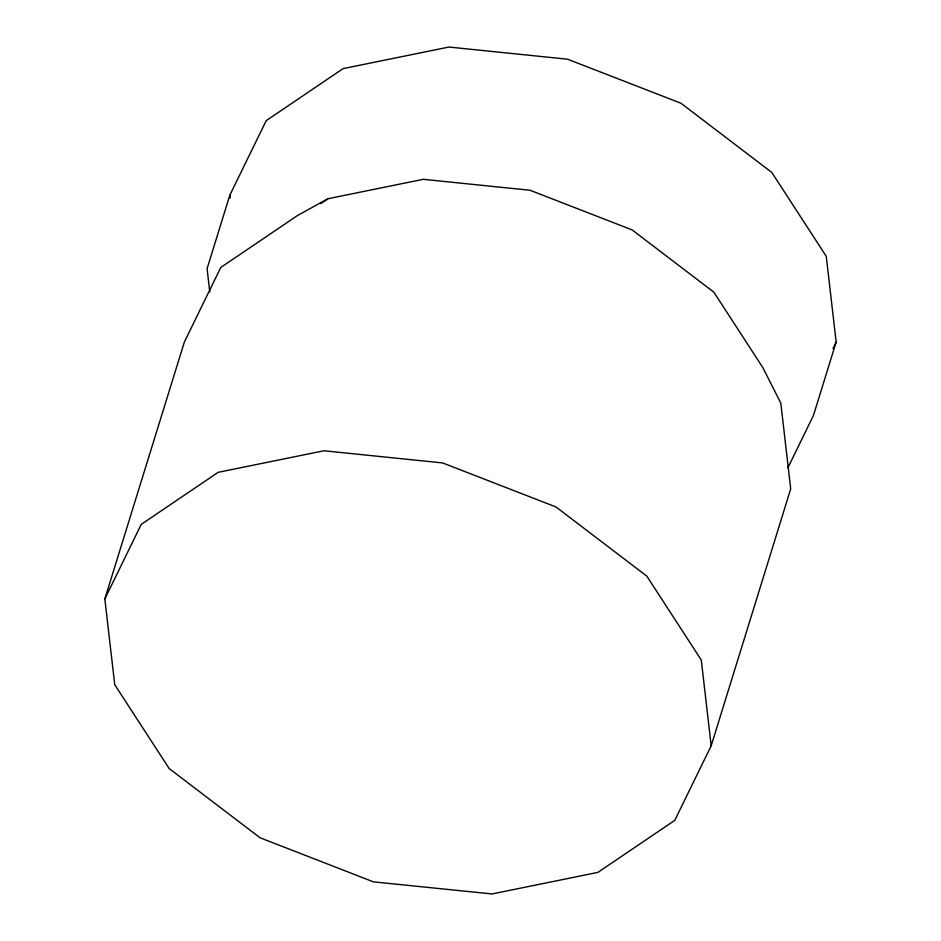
<?xml version="1.0" encoding="UTF-8"?>
<svg xmlns="http://www.w3.org/2000/svg" width="941" height="941" viewBox="0 0 941 941"><rect width="100%" height="100%" fill="white"/><g stroke="black" fill="none" stroke-linecap="round" stroke-linejoin="round"><path stroke-width="1.41" d="M104.839 598.935L184.365 342.03L220.77 267.467L297.662 215.418L328.009 198.716L423.262 179.319L530.042 190.258L632.093 229.886L713.843 292.157L762.845 367.625L780.807 403.101L790.711 488.873L711.184 745.778L674.791 820.34L597.9 872.389L492.061 893.95L373.401 881.846L260.034 837.761L169.192 768.562L114.743 684.707L104.839 598.935L141.244 524.372L218.136 472.335L323.963 450.774L442.611 462.925L556.002 506.964L646.832 576.151L701.28 660.006L711.184 745.778M787.899 467.795L813.436 415.463L836.161 342.065L826.257 256.293L771.808 172.438L680.966 103.239L567.588 59.212L448.939 47.05L343.1 68.611L266.209 120.66L229.816 195.222L207.091 268.62L209.772 291.886M832.961 348.605L836.161 342.065M320.728 203.656L328.009 198.716M229.816 195.222L230.145 198.128"/></g></svg>
